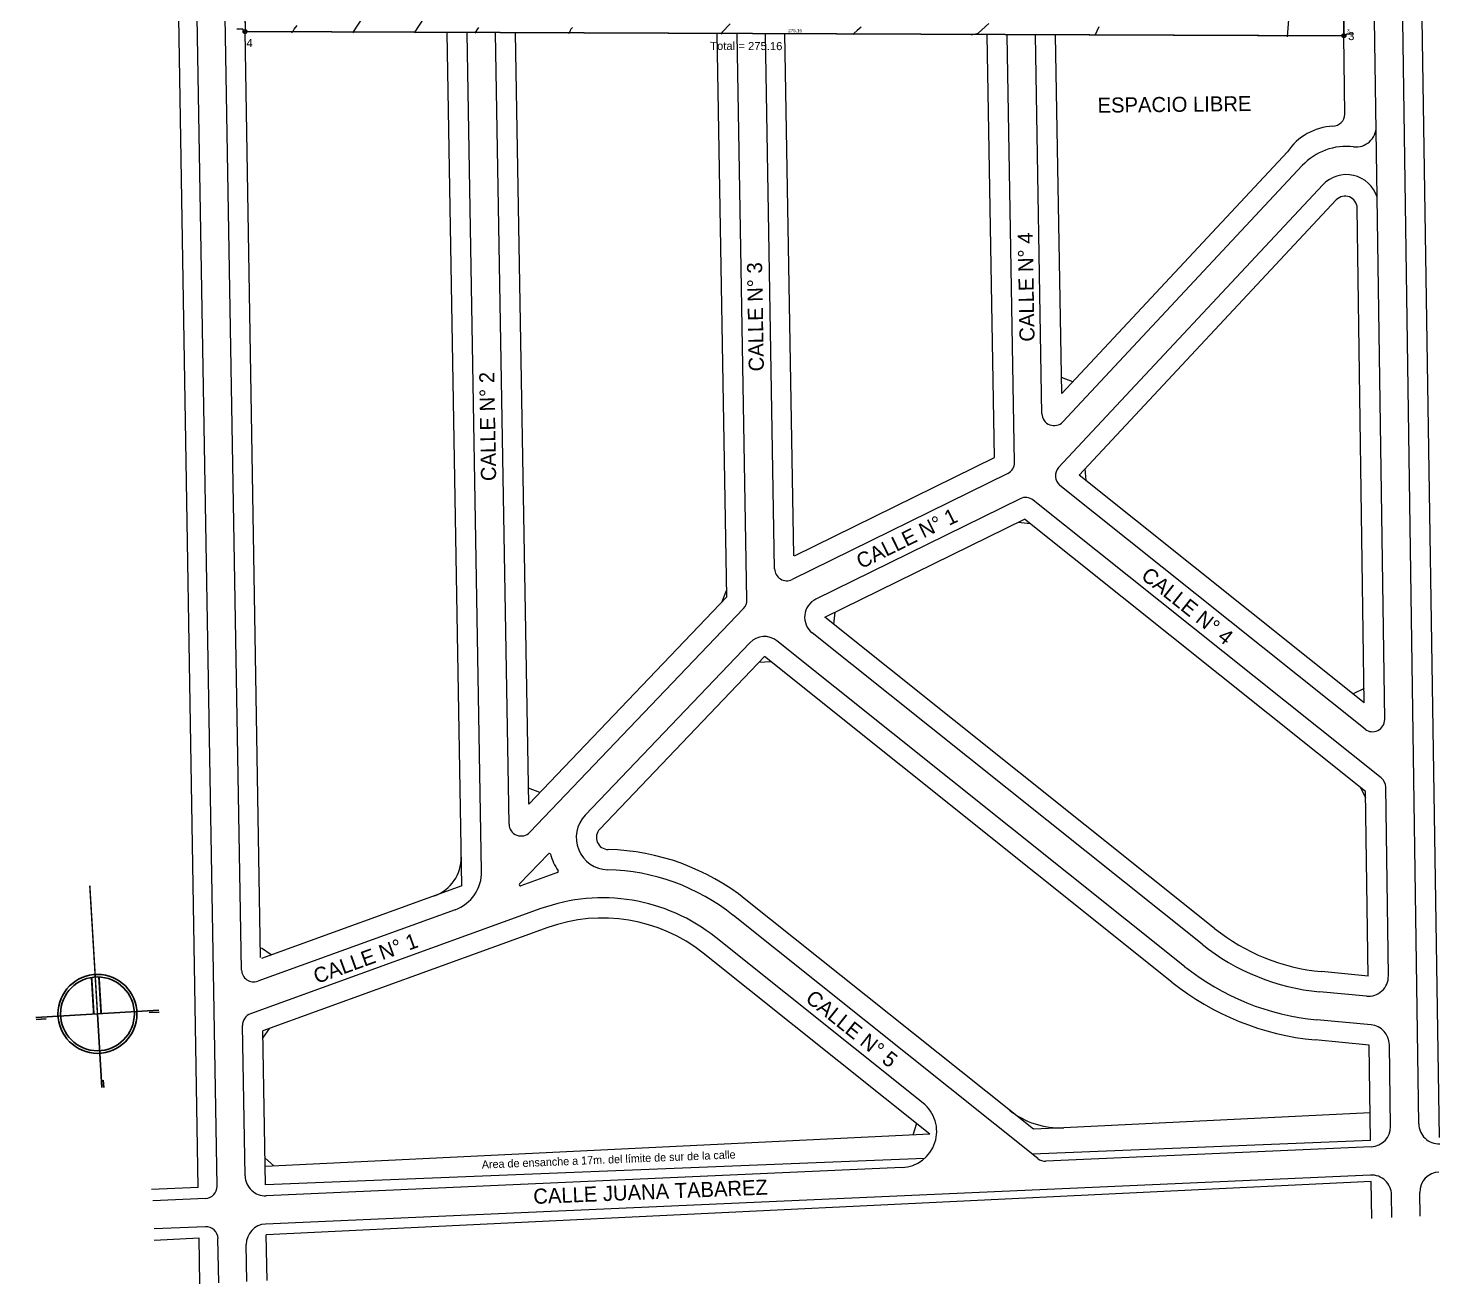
# Model space of a CAD drawing. Header units: inches. Extents: x 203 to 1065, y -1127 to 921.
# Drawn here: x 352.2 to 705.7, y -124.6 to 189.8 of the extents above; entities that cross this region are included whole.
import ezdxf

# ---------------------------------------------------------------- set-up
doc = ezdxf.new("R2010")
doc.units = ezdxf.units.IN
doc.header["$MEASUREMENT"] = 0
for name, color, linetype in [('CURVAS', 32, 'Continuous'), ('DESLINDE', 2, 'Continuous'), ('P-018', 7, 'Continuous'), ('Ubicacion', 2, 'Continuous'), ('VERTICES', 7, 'Continuous')]:
    doc.layers.add(name, color=color, linetype=linetype)
doc.styles.add('LEROYSP', font='LEROYSP.SHX')
doc.styles.get("Standard").update_dxf_attribs({"font": 'arial.ttf'})

# ---------------------------------------------------------------- blocks, each defined once
blk = doc.blocks.new('Norte1')
at = {"color": 7}
for points, const_width in [([(0, 0), (0, 3.482)], 0.04), ([(-0.1, 0), (-0.1, 0.995)], 0.05), ([(0.1, 0), (0.1, 0.995)], 0.05)]:
    blk.add_lwpolyline(points, dxfattribs=dict(at, const_width=const_width))
for points in [[(1.67, 0), (-1.67, 0)], [(0, -2), (0, 0)], [(-1.399, -0.05), (-1.669, -0.05)], [(1.669, -0.05), (1.399, -0.05)], [(-0.05, -2), (-0.05, -1.799)]]:
    blk.add_lwpolyline(points, dxfattribs=at)
for radius in [1.07, 1]:
    blk.add_circle((0, 0), radius, dxfattribs=at)

msp = doc.modelspace()

# ---------------------------------------------------------------- linework, layer by layer
at = {"color": 3, "lineweight": 13}
for p, q in [((394.761, -100.517), (385.615, 454.213)), ((399.481, -100.167), (389.97, 454.213)), ((405.615, -46.04), (397.033, 454.213)), ((689.976, 147.48), (685.548, 454.213)), ((700.388, -84.578), (692.611, 454.213)), ((697.094, 454.213), (705.482, -88.016)), ((403.358, 373.657), (406.479, 188.978)), ((679.679, 373.577), (681.634, 188.139)), ((681.434, 187.938), (406.479, 188.978)), ((410.348, -42.944), (406.479, 188.978)), ((460.749, -24.967), (457.084, 188.623)), ((465.73, -21.278), (462.13, 188.604)), ((472.591, -9.501), (469.193, 188.578)), ((477.551, -4.503), (474.238, 188.558)), ((527.11, 47.41), (524.693, 188.531)), ((532.168, 46.668), (529.737, 188.349)), ((539.098, 54.429), (536.801, 188.322)), ((543.923, 57.708), (541.68, 188.467)), ((594.115, 82.296), (592.299, 188.112)), ((599.18, 81.102), (597.344, 188.093)), ((606.034, 93.276), (604.408, 188.066)), ((610.992, 98.352), (609.453, 188.047)), ((681.919, 168.327), (681.636, 187.938)), ((610.992, 98.352), (667.523, 158.864)), ((611.272, 91.262), (671.209, 155.42)), ((610.2, 79.77), (676.37, 150.599)), ((615.374, 77.92), (679.732, 146.81)), ((691.864, 16.712), (689.976, 147.48)), ((686.758, 20.91), (684.97, 144.787)), ((686.758, 20.91), (684.97, 144.787)), ((613.748, 101.301), (610.923, 102.388)), ((544.087, 57.695), (594.115, 82.296)), ((597.489, 78.334), (543.459, 51.765)), ((686.758, 20.91), (615.374, 77.92)), ((617.115, 76.529), (616.895, 79.548)), ((686.949, 14.303), (610.523, 75.339)), ((600.606, 71.997), (549.429, 46.831)), ((690.971, 2.053), (603.83, 71.646)), ((551.655, 42.304), (601.683, 66.905)), ((687.079, -1.294), (601.683, 66.905)), ((477.551, -4.503), (527.11, 47.41)), ((525.98, 46.227), (527.082, 49.046)), ((477.807, -11.539), (531.331, 44.527)), ((554.189, 43.551), (553.862, 40.542)), ((649.28, -35.662), (551.655, 42.304)), ((491.648, -7.268), (532.878, 35.92)), ((641.725, -45.121), (539.674, 36.379)), ((646.132, -39.603), (548.507, 38.363)), ((495.296, -10.751), (536.527, 32.437)), ((638.577, -49.063), (536.527, 32.437)), ((538.13, 31.157), (535.11, 30.953)), ((686.707, 24.454), (683.989, 23.122)), ((480.301, -1.621), (477.482, -0.52)), ((687.103, -2.967), (685.771, -0.25)), ((687.747, -47.567), (687.079, -1.294)), ((687.747, -47.567), (687.079, -1.294)), ((692.79, -47.494), (692.109, -0.268)), ((475.214, -24.482), (482.437, -16.916)), ((484.72, -21.649), (475.536, -24.976)), ((460.749, -24.967), (410.61, -43.129)), ((480.551, -30.67), (407.848, -57.005)), ((480.551, -30.67), (407.848, -57.005)), ((459.079, -30.937), (409.672, -48.834)), ((603.878, -85.906), (531.905, -28.426)), ((603.878, -85.906), (531.905, -28.426)), ((605, -93.257), (528.757, -32.368)), ((482.269, -35.413), (410.921, -61.257)), ((576.265, -79.347), (524.35, -37.886)), ((413.058, -42.242), (410.565, -40.525)), ((577.966, -87.16), (521.195, -41.822)), ((577.966, -87.16), (521.195, -41.822)), ((687.746, -47.538), (676.042, -46.439)), ((687.275, -52.589), (675.571, -51.49)), ((406.5, -97.617), (405.853, -59.903)), ((688.467, -59.794), (674.911, -58.521)), ((411.583, -99.84), (410.921, -61.257)), ((410.953, -63.116), (412.67, -60.624)), ((687.996, -64.816), (674.439, -63.543)), ((688.341, -88.706), (687.996, -64.816)), ((688.341, -88.706), (687.996, -64.816)), ((693.335, -85.192), (693.039, -64.743)), ((574.619, -84.488), (573.688, -87.368)), ((688.241, -81.822), (611.49, -85.538)), ((688.241, -81.822), (611.49, -85.538)), ((577.966, -87.16), (411.504, -95.218)), ((611.49, -85.538), (603.878, -85.906)), ((688.341, -88.706), (603.571, -92.116)), ((688.514, -90.304), (607.022, -93.916)), ((413.676, -95.113), (411.466, -93.044)), ((576.664, -93.198), (411.583, -99.84)), ((688.315, -97.382), (411.614, -109.645)), ((571.001, -95.512), (411.767, -102.569)), ((394.761, -100.517), (383.07, -100.987)), ((688.489, -98.981), (411.798, -112.375)), ((688.622, -108.229), (688.489, -98.981)), ((693.664, -107.985), (693.582, -102.349)), ((700.721, -107.643), (700.636, -101.735)), ((396.589, -103.242), (383.385, -103.827)), ((396.546, -110.313), (383.697, -110.882)), ((411.994, -123.796), (411.798, -112.375)), ((394.97, -113.189), (383.688, -113.735)), ((395.159, -124.611), (394.97, -113.189)), ((399.896, -124.382), (399.706, -113.285)), ((406.953, -124.04), (406.794, -114.771))]:
    msp.add_line(p, q, dxfattribs=at)
at = {"color": 3, "lineweight": 0}
for p, q in [((681.122, 187.94), (407.066, 188.976)), ((600.074, 66.115), (603.083, 65.787))]:
    msp.add_line(p, q, dxfattribs=at)
at = {"color": 7, "linetype": 'Continuous', "lineweight": 13}
msp.add_circle((406.479, 188.978), 0.504, dxfattribs=at)
at = {"color": 7, "linetype": 'Continuous', "lineweight": 0}
msp.add_circle((681.648, 187.918), 0.504, dxfattribs=at)
at = {"color": 3, "lineweight": 13}
for centre, radius, start, end in [((678.702, 168.474), 3.22, 273.04136, 357.42249), ((679.505, 150.868), 14.404, 92.51292, 146.28248), ((684.677, 165.122), 5.044, 263.14183, 0.82699), ((682.267, 145.09), 15.133, 83.14183, 136.94797), ((682.267, 145.09), 8.071, 17.22496, 136.94797), ((681.944, 144.744), 3.027, 0.82699, 136.94797), ((609.06, 93.328), 3.027, 180.98285, 316.94797), ((596.154, 81.05), 3.027, 296.18555, 0.98285), ((612.411, 77.704), 3.027, 136.94797, 231.38824), ((601.941, 69.281), 3.027, 51.38824, 116.18555), ((542.124, 54.481), 3.027, 180.98285, 296.18555), ((529.142, 46.617), 3.027, 316.3287, 0.98285), ((551.655, 42.304), 5.044, 116.18555, 231.38824), ((536.527, 32.437), 5.044, 51.38824, 136.3287), ((688.837, 16.668), 3.027, 231.38824, 0.82699), ((689.083, -0.312), 3.027, 0.82699, 51.38824), ((475.617, -9.449), 3.027, 180.98285, 316.3287), ((497.485, -12.841), 8.071, 136.3287, 268.60589), ((497.485, -12.841), 3.027, 136.3287, 268.60589), ((497.485, -12.841), 3.027, 136.3287, 268.60589), ((482.656, -17.125), 0.303, 16.11226, 136.3287), ((497.485, -12.841), 15.133, 196.11226, 213.51774), ((496.013, -73.354), 57.505, 51.38824, 88.60589), ((496.013, -73.354), 57.505, 51.38824, 88.60589), ((450.538, -17.936), 10.089, 289.91187, 0.98285), ((484.617, -21.365), 0.303, 289.91187, 33.51774), ((496.013, -73.354), 52.46, 51.38824, 88.60589), ((455.643, -21.451), 10.089, 289.91187, 0.98285), ((475.433, -24.691), 0.303, 136.3287, 289.91187), ((496.013, -73.354), 45.398, 51.38824, 109.91187), ((496.013, -73.354), 40.354, 51.38824, 109.91187), ((496.013, -73.354), 40.354, 51.38824, 109.91187), ((680.757, 3.783), 50.443, 231.38824, 264.63615), ((680.758, 3.754), 55.487, 231.38824, 264.63615), ((680.758, 3.754), 62.549, 231.38824, 264.63615), ((408.641, -45.988), 3.027, 180.98285, 289.91187), ((680.758, 3.754), 67.593, 231.38824, 264.63615), ((687.747, -47.567), 5.044, 264.63615, 0.82699), ((408.879, -59.851), 3.027, 109.91187, 180.98285), ((687.996, -64.816), 5.044, 0.82699, 84.63615), ((570.599, -86.442), 9.08, 272.53759, 51.38824), ((610.515, -65.384), 20.177, 231.38824, 272.77134), ((705.432, -84.505), 5.044, 180.82699, 272.53759), ((688.291, -85.265), 5.044, 272.53759, 0.82699), ((606.888, -90.892), 3.027, 231.38824, 272.53759), ((411.543, -97.53), 5.044, 180.98285, 272.53759), ((688.539, -102.421), 5.044, 0.82699, 92.53759), ((705.68, -101.662), 5.044, 92.53759, 180.82699), ((396.455, -100.218), 3.027, 272.53759, 0.98285), ((396.68, -113.336), 3.027, 0.98285, 92.53759), ((411.838, -114.684), 5.044, 92.53759, 180.98285)]:
    msp.add_arc(centre, radius, start, end, dxfattribs=at)
at = {"layer": 'CURVAS', "lineweight": 0}
for p, q in [((433.479, 188.647), (437.91, 195.457)), ((590.059, 188.584), (592.699, 191.014)), ((588.308, 188.127), (590.059, 188.584))]:
    msp.add_line(p, q, dxfattribs=at)
at = {"layer": 'CURVAS', "color": 41, "lineweight": 0}
for points in [[(452.603, 194.443), (448.791, 188.625)], [(667.564, 187.667), (667.87, 191.97)], [(418.168, 188.669), (418.369, 188.97), (418.585, 189.274), (418.815, 189.581), (419.501, 190.463)], [(488.469, 189.966), (488.088, 189.56), (487.89, 189.286), (487.873, 189.142), (487.806, 188.953), (487.54, 188.606), (487.449, 188.508)], [(560.745, 190.078), (559.727, 189.224), (558.942, 188.503), (558.77, 188.238)], [(620.277, 190.165), (619.238, 188.01)]]:
    msp.add_lwpolyline(points, dxfattribs=at)
at = {"layer": 'CURVAS', "lineweight": 0}
for points in [[(527.925, 190.957), (525.963, 188.789), (525.626, 188.364)], [(464.103, 188.602), (464.636, 189.414), (465.06, 190.029)]]:
    msp.add_lwpolyline(points, dxfattribs=at)
at = {"layer": 'DESLINDE', "color": 4, "linetype": 'Continuous', "lineweight": 0}
msp.add_lwpolyline([(681.457, 204.937), (681.457, 204.937), (615.466, 205.203), (615.788, 205.189), (546.388, 205.456), (540.888, 205.477), (524.888, 205.551), (519.388, 205.56), (465.431, 205.763), (465.436, 205.758), (406.192, 205.985), (406.201, 205.477), (406.471, 189.483, -0.3476686), (406.968, 189.103), (406.984, 188.976), (681.122, 187.94, -0.4071716), (681.631, 188.418)], format="xyb", close=True, dxfattribs=at)
at = {"layer": 'P-018', "color": 3, "lineweight": 13}
msp.add_lwpolyline([(406.121, 189.333), (405.893, 189.58), (404.441, 189.58)], dxfattribs=at)
at = {"layer": 'P-018', "color": 3, "lineweight": 0}
msp.add_lwpolyline([(681.636, 187.938), (682.462, 188.389), (683.915, 188.389)], dxfattribs=at)
at = {"layer": 'VERTICES', "linetype": 'Continuous', "lineweight": 13}
msp.add_circle((406.479, 188.978), 0.504, dxfattribs=at)
at = {"layer": 'VERTICES', "color": 3, "lineweight": 13}
msp.add_circle((406.479, 188.978), 0.202, dxfattribs=at)
at = {"layer": 'VERTICES', "color": 3, "lineweight": 0}
msp.add_circle((681.636, 187.938), 0.202, dxfattribs=at)

# ---------------------------------------------------------------- block references
at = {"layer": 'Ubicacion', "xscale": -9.240890572721563, "yscale": 9.240890572791596, "zscale": 9.240890572800003, "rotation": 3.425014508654974}
msp.add_blockref('Norte1', (369.523, -57.015), dxfattribs=at)

# ---------------------------------------------------------------- texts
at = {"color": 3, "lineweight": 13, "style": 'LEROYSP'}
for s, height, rotation, p in [('ESPACIO LIBRE', 3.7832, 0.65003, (619.981, 168.64)), ('CALLE N° 4', 3.7832, 90.98285, (604.201, 111.354)), ('CALLE N° 3', 3.7832, 90.98285, (536.413, 103.908)), ('CALLE N° 2', 3.7832, 90.98285, (469.364, 76.445)), ('CALLE N° 1', 3.7832, 26.18555, (560.748, 54.327)), ('CALLE N° 4', 3.7832, 321.38824, (630.599, 52.201)), ('CALLE N° 1', 3.7832, 19.91187, (424.445, -49.538)), ('CALLE N° 5', 3.7832, 321.38824, (546.548, -53.681)), ('Area de ensanche a 17m. del límite de sur de la calle', 2.0177, 2.3038, (465.796, -95.775)), ('CALLE JUANA TABAREZ', 3.7832, 2.3038, (478.735, -104.629))]:
    msp.add_text(s, height=height, rotation=rotation, dxfattribs=at).set_placement(p)
at = {"layer": 'DESLINDE', "color": 3, "lineweight": 0, "insert": (544.221, 189.221), "char_height": 0.8071, "attachment_point": 5, "rotation": 359.78333}
msp.add_mtext('275.16', dxfattribs=at)
at = {"layer": 'DESLINDE', "color": 7, "lineweight": 0, "attachment_point": 5, "rotation": 359.7798}
for s, insert, char_height in [('3', (683.498, 187.84), 2.018), ('4', (407.604, 186.122), 2.018), ('Total = 275.16', (531.995, 185.352), 2.0177)]:
    msp.add_mtext(s, dxfattribs=dict(at, insert=insert, char_height=char_height))
at = {"layer": 'VERTICES', "color": 3, "lineweight": 0}
msp.add_text('3', height=0.807, dxfattribs=at).set_placement((682.462, 188.793))

doc.saveas('drawing.dxf')
